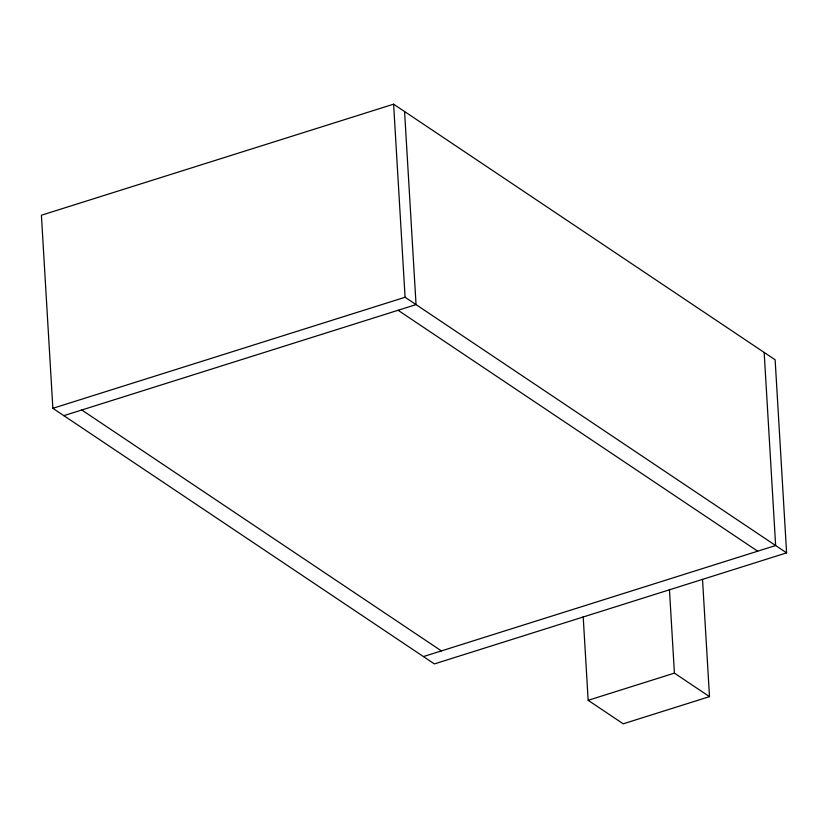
<?xml version="1.0" encoding="UTF-8"?>
<svg xmlns="http://www.w3.org/2000/svg" width="828" height="828" viewBox="0 0 828 828"><rect width="100%" height="100%" fill="white"/><g stroke="black" fill="none" stroke-linecap="round" stroke-linejoin="round"><path stroke-width="1.24" d="M393.611 104.183L41.4 215.228L52.868 408.307L434.389 663.921L786.6 552.866L775.132 359.787L393.611 104.183L405.078 297.262L786.6 552.866M52.868 408.307L405.078 297.262M63.839 415.656L416.049 304.611L404.571 111.521M423.429 656.573L775.639 545.528L764.161 352.438M583.181 616.57L588.159 700.312L674.416 673.123L709.492 696.627L702.527 579.383M709.492 696.627L623.236 723.817L588.159 700.312M398.071 310.272L757.672 551.189M81.806 409.995L441.396 650.901M669.438 589.381L674.416 673.123"/></g></svg>
